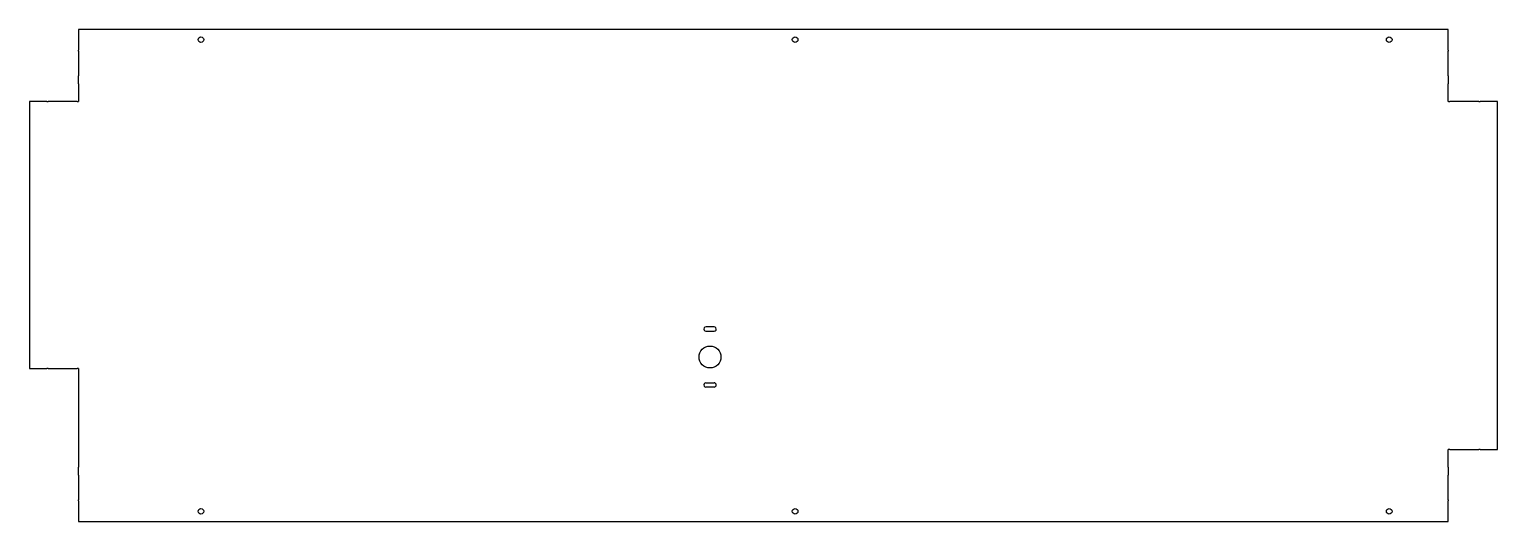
# Model space of a CAD drawing. Header units: millimetres. Extents: x -907 to 1441, y -157 to 631.
import ezdxf

# ---------------------------------------------------------------- set-up
doc = ezdxf.new("R2010")
doc.units = ezdxf.units.MM
doc.layers.add('Default', color=7, linetype='Continuous')
doc.layers.add('PAINEL_INTERMEDI', color=7, linetype='Continuous')

# ---------------------------------------------------------------- blocks, each defined once
blk = doc.blocks.new('SE')
at = {"layer": 'PAINEL_INTERMEDI', "color": 7, "linetype": 'Continuous'}
for p, q in [((1361.5, 630.7), (-828.5, 630.7)), ((-828.5, 630.7), (-828.5, 597.6)), ((1361.5, 597.6), (1361.5, 630.7)), ((-828.5, 595.6), (-828.5, 597.6)), ((-828.5, 595.6), (-828.5, 556.4)), ((1361.5, 597.6), (1361.5, 595.6)), ((1361.5, 556.4), (1361.5, 595.6)), ((-828.5, 543.3), (-828.5, 556.4)), ((-828.5, 543.3), (-828.5, 515.3)), ((1361.5, 556.4), (1361.5, 543.3)), ((1361.5, 515.3), (1361.5, 543.3)), ((-906.9, 515.3), (-906.9, 88.2)), ((-878.8, 515.3), (-906.9, 515.3)), ((-878.8, 515.3), (-876.8, 515.3)), ((-830.6, 515.3), (-876.8, 515.3)), ((-830.6, 515.3), (-828.5, 515.3)), ((1362.5, 515.3), (1361.5, 515.3)), ((1362.5, 515.3), (1364.5, 515.3)), ((1410.7, 515.3), (1364.5, 515.3)), ((1410.7, 515.3), (1412.7, 515.3)), ((1440.8, 515.3), (1412.7, 515.3)), ((1440.8, -41.8), (1440.8, 515.3)), ((175, 147.6), (188, 147.6)), ((187.9, 154.6), (175.1, 154.6)), ((-906.9, 88.2), (-878.8, 88.2)), ((-876.8, 88.2), (-878.8, 88.2)), ((-876.8, 88.2), (-830.6, 88.2)), ((-828.5, 88.2), (-830.6, 88.2)), ((-828.4, 88.2), (-828.5, 88.2)), ((-828.4, 88.2), (-828.4, -41.8)), ((175, 65.1), (188, 65.1)), ((188, 58.1), (175, 58.1)), ((-828.5, -41.8), (-828.5, -69.8)), ((-828.4, -41.8), (-828.5, -41.8)), ((1361.5, -69.8), (1361.5, -41.8)), ((1362.5, -41.8), (1361.5, -41.8)), ((1364.5, -41.8), (1362.5, -41.8)), ((1364.5, -41.8), (1410.7, -41.8)), ((1412.7, -41.8), (1410.7, -41.8)), ((1412.7, -41.8), (1440.8, -41.8)), ((-828.5, -82.8), (-828.5, -69.8)), ((1361.5, -69.8), (1361.5, -82.8)), ((-828.5, -82.8), (-828.5, -122)), ((1361.5, -122), (1361.5, -82.8)), ((-828.5, -124), (-828.5, -122)), ((-828.5, -124), (-828.5, -157.1)), ((1361.5, -122), (1361.5, -124)), ((1361.5, -157.1), (1361.5, -124)), ((-828.5, -157.1), (1361.5, -157.1))]:
    blk.add_line(p, q, dxfattribs=at)
for centre, radius in [((-632.5, 614.2), 4.5), ((317.5, 614.2), 4.5), ((1267.5, 614.2), 4.5), ((181.5, 106.3), 17.5), ((-632.5, -140.6), 4.5), ((317.5, -140.6), 4.5), ((1267.5, -140.6), 4.5)]:
    blk.add_circle(centre, radius, dxfattribs=at)
for centre, start, end in [((175, 151.1), 88.5428, 270), ((188, 151.1), 270, 91.4572), ((175, 61.6), 89.8992, 270), ((188, 61.6), 270, 89.8992)]:
    blk.add_arc(centre, 3.5, start, end, dxfattribs=at)

msp = doc.modelspace()

# ---------------------------------------------------------------- block references
at = {"layer": 'Default'}
msp.add_blockref('SE', (0, 0), dxfattribs=at)

doc.saveas('drawing.dxf')
